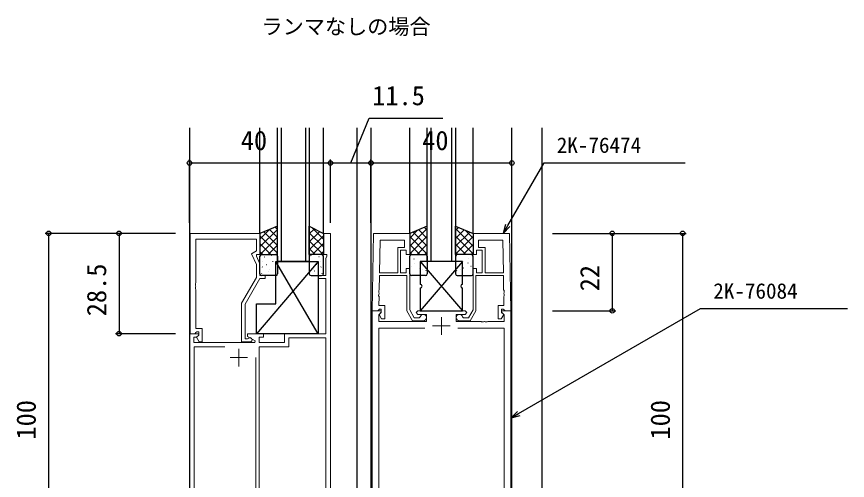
# Model space of a CAD drawing. Units: millimetres, scale not verified. Extents: x -437 to 438, y -681 to 679.
# Drawn here: x -121.7 to 114.1, y 166.3 to 298 of the extents above; entities that cross this region are included whole.
import ezdxf
from ezdxf.enums import TextEntityAlignment as Align

# ---------------------------------------------------------------- set-up
doc = ezdxf.new("R2010")
doc.units = ezdxf.units.MM
doc.header["$LTSCALE"] = 4
for name, color, linetype in [('0-1_USER1', 3, 'Continuous'), ('0-3_YKK_12', 2, 'Continuous'), ('0-4_YKK_13', 4, 'Continuous'), ('0-6_YKK_D', 6, 'Continuous')]:
    doc.layers.add(name, color=color, linetype=linetype)
doc.layers.add('0-2_YKK_11', color=7, linetype='Continuous', lineweight=18)
doc.styles.add('ＭＳ ゴシック', font='')
doc.styles.get('ＭＳ ゴシック').set_extended_font_data('MS Gothic')

msp = doc.modelspace()

# ---------------------------------------------------------------- linework, layer by layer
at = {"layer": '0-2_YKK_11'}
for p, q in [((-18.569, 234.498), (-18.731, 225.228)), ((16.269, 234.498), (16.431, 225.228)), ((-33.95, 206.728), (-33.95, 159.628))]:
    msp.add_line(p, q, dxfattribs=at)
at = {"layer": '0-2_YKK_11', "color": 2}
for p, q in [((-1.15, 207.628), (-1.15, 212.628)), ((1.35, 210.128), (-3.65, 210.128)), ((-58.65, 198.628), (-58.65, 203.628)), ((-56.15, 201.128), (-61.15, 201.128))]:
    msp.add_line(p, q, dxfattribs=at)
at = {"layer": '0-2_YKK_11'}
for points in [[(-72.45, 236.428), (-72.45, 207.928), (-71.12, 207.928), (-70.82, 208.228), (-70.62, 208.428), (-70.05, 208.428), (-70.05, 207.502), (-70.624, 206.928), (-69.873, 205.628), (-69.05, 205.628), (-69.05, 209.428), (-70.82, 209.428), (-70.82, 220.47), (-70.94, 220.653), (-70.94, 221.203), (-70.82, 221.386), (-70.82, 221.47), (-70.94, 221.653), (-70.94, 222.203), (-70.82, 222.386), (-70.82, 234.798), (-53.65, 234.798), (-53.65, 231.428), (-55.07, 230.608), (-53.65, 227.562), (-53.65, 223.896), (-57.85, 216.621), (-57.85, 205.628), (-55.45, 205.628)], [(-55.949, 206.561), (-56.198, 206.428), (-56.85, 206.428), (-56.85, 216.353), (-52.65, 223.628), (-51.15, 223.628), (-51.15, 224.428), (-52.65, 224.428), (-52.65, 227.784), (-53.65, 229.928), (-53.65, 230.428), (-52.65, 230.428), (-52.65, 236.428), (-72.45, 236.428)], [(-33.95, 207.928), (-33.95, 223.628), (-36.15, 223.628), (-36.15, 224.428), (-33.95, 224.428), (-33.95, 229.285), (-33.65, 229.928), (-33.65, 230.428), (-34.65, 230.428), (-34.65, 236.428), (-32.65, 236.428)], [(-32.65, 236.428), (-32.65, 136.428)], [(-20.85, 214.428), (-20.466, 236.428), (-10.15, 236.428), (-10.15, 230.428), (-11.15, 230.428), (-11.15, 231.628), (-12.75, 231.628), (-12.75, 225.228), (-11.15, 225.228), (-11.15, 226.428), (-10.15, 226.428), (-10.15, 214.68), (-8.85, 212.428), (-7.433, 212.428), (-7.137, 212.678)], [(18.55, 214.428), (18.166, 236.428), (7.85, 236.428), (7.85, 230.428), (8.85, 230.428), (8.85, 231.628), (10.45, 231.628), (10.45, 225.228), (8.85, 225.228), (8.85, 226.428), (7.85, 226.428), (7.85, 214.68), (6.55, 212.428), (5.133, 212.428), (4.837, 212.678)], [(-6.25, 211.628), (-9.312, 211.628), (-10.95, 214.465), (-10.95, 224.428), (-18.745, 224.428), (-18.816, 220.386), (-18.939, 220.205), (-18.948, 219.655), (-18.832, 219.47), (-18.833, 219.386), (-18.956, 219.205), (-18.966, 218.655), (-18.849, 218.47), (-18.894, 215.928), (-17.25, 215.928), (-17.25, 212.128), (-18.15, 212.128), (-18.75, 213.167), (-18.75, 213.478), (-18.25, 213.978), (-18.25, 214.928), (-18.72, 214.928), (-18.92, 214.728), (-19.22, 214.428), (-20.85, 214.428)], [(3.95, 211.628), (7.012, 211.628), (8.65, 214.465), (8.65, 224.428), (16.445, 224.428), (16.516, 220.386), (16.639, 220.205), (16.648, 219.655), (16.532, 219.47), (16.533, 219.386), (16.656, 219.205), (16.666, 218.655), (16.549, 218.47), (16.594, 215.928), (14.95, 215.928), (14.95, 212.128), (15.85, 212.128), (16.45, 213.167), (16.45, 213.478), (15.95, 213.978), (15.95, 214.928), (16.42, 214.928), (16.62, 214.728), (16.92, 214.428), (18.55, 214.428)], [(-20.85, 214.428), (-20.85, 158.428)], [(3.05, 213.428), (5.55, 213.428), (6.05, 213.928), (5.55, 214.428), (-0.692, 214.428), (-0.875, 214.308), (-1.425, 214.308), (-1.608, 214.428), (-7.85, 214.428), (-8.35, 213.928), (-7.85, 213.428), (-5.35, 213.428), (-5.35, 211.428), (-18.92, 211.428), (-18.92, 213.334), (-18.214, 214.04), (-18.374, 214.428), (-20.85, 214.428)], [(18.55, 158.428), (18.55, 214.428), (16.074, 214.428), (15.914, 214.04), (16.62, 213.334), (16.62, 211.428), (12.008, 211.428), (11.825, 211.308), (11.275, 211.308), (11.092, 211.428), (11.008, 211.428), (10.825, 211.308), (10.275, 211.308), (10.092, 211.428), (3.05, 211.428), (3.05, 213.428)], [(-72.65, 136.428), (-72.65, 207.928), (-70.174, 207.928), (-70.014, 207.54), (-70.626, 206.928), (-71.45, 206.928), (-71.45, 205.428), (-54.106, 205.428), (-53.985, 205.878), (-56.15, 207.128), (-56.15, 207.928), (-51.65, 207.928), (-51.65, 206.928), (-52.85, 206.928), (-52.85, 205.428), (-45.65, 205.428), (-45.65, 207.928), (-33.95, 207.928)], [(-5.824, 209.498), (-18.92, 209.498), (-18.92, 163.358), (-5.824, 163.358)], [(3.524, 163.358), (16.62, 163.358), (16.62, 209.498), (3.524, 209.498), (16.62, 209.498)], [(-62.619, 137.628), (-71.35, 137.628), (-71.35, 204.228), (-62.619, 204.228), (-71.35, 204.228)], [(-53.85, 201.128), (-53.85, 145.339), (-55.073, 142.717)]]:
    msp.add_lwpolyline(points, dxfattribs=at)
for points in [[(-18.569, 234.498), (-18.731, 225.228), (-13.55, 225.228), (-13.55, 232.428), (-11.65, 232.428), (-11.65, 234.498)], [(16.269, 234.498), (16.431, 225.228), (11.25, 225.228), (11.25, 232.428), (9.35, 232.428), (9.35, 234.498)], [(-33.95, 206.728), (-44.45, 206.728), (-44.45, 204.228), (-52.85, 204.228), (-52.85, 159.628), (-33.95, 159.628)]]:
    msp.add_lwpolyline(points, close=True, dxfattribs=at)
for centre, radius, start, end in [((-6.25, 212.528), 0.9, 270, 170.40593), ((3.95, 212.528), 0.9, 9.59406, 270), ((-55.45, 206.228), 0.6, 270.00003, 146.25104)]:
    msp.add_arc(centre, radius, start, end, dxfattribs=at)
at = {"layer": '0-3_YKK_12'}
for p, q in [((-72.65, 266.428), (-72.65, 106.428)), ((-52.65, 236.428), (-52.65, 266.428)), ((-47.651, 228.428), (-47.651, 266.428)), ((-46.651, 266.428), (-46.651, 228.428)), ((-39.651, 228.428), (-39.651, 266.428)), ((-34.65, 236.428), (-34.65, 266.428)), ((-25.15, 266.428), (-25.15, 106.428)), ((-21.15, 266.428), (-21.15, 106.428)), ((-10.149, 236.428), (-10.149, 266.428)), ((-5.15, 228.428), (-5.15, 266.428)), ((-4.15, 266.428), (-4.15, 228.428)), ((1.85, 228.428), (1.85, 266.428)), ((7.851, 236.428), (7.851, 266.428)), ((18.85, 106.428), (18.85, 266.428)), ((27.35, 266.428), (27.35, 106.428))]:
    msp.add_line(p, q, dxfattribs=at)
for points in [[(-38.651, 266.428), (-38.651, 228.428), (-47.651, 228.428)], [(2.85, 266.428), (2.85, 228.428), (-5.15, 228.428)]]:
    msp.add_lwpolyline(points, dxfattribs=at)
at = {"layer": '0-4_YKK_13'}
for p, q in [((-47.65, 237.575), (-52.65, 232.575)), ((-49.97, 237.5), (-52.65, 234.82)), ((-51.522, 236.879), (-47.65, 233.007)), ((-49.918, 237.521), (-47.65, 235.252)), ((-48.315, 238.162), (-47.65, 237.498)), ((-37.2, 237.703), (-38.65, 236.252)), ((-35.703, 236.954), (-38.65, 234.007)), ((-38.65, 236.575), (-34.65, 232.575)), ((-37.866, 238.036), (-34.65, 234.82)), ((-10.15, 232.839), (-5.15, 237.839)), ((-10.15, 235.084), (-7.91, 237.324)), ((-5.15, 232.762), (-9.197, 236.809)), ((-5.15, 235.007), (-7.594, 237.451)), ((-5.15, 237.252), (-5.99, 238.092)), ((2.85, 237.252), (3.69, 238.092)), ((7.85, 232.839), (2.85, 237.839)), ((2.85, 235.007), (5.294, 237.451)), ((2.85, 232.762), (6.897, 236.809)), ((7.85, 235.084), (5.61, 237.324)), ((-52.65, 235.762), (-47.65, 230.762)), ((-52.65, 233.517), (-49.561, 230.428)), ((-47.65, 235.33), (-52.552, 230.428)), ((-34.65, 235.762), (-38.65, 231.762)), ((-38.65, 234.33), (-34.748, 230.428)), ((-34.65, 233.517), (-37.739, 230.428)), ((-10.15, 230.594), (-5.15, 235.594)), ((-5.15, 230.517), (-10.15, 235.517)), ((7.85, 230.594), (2.85, 235.594)), ((2.85, 230.517), (7.85, 235.517)), ((-52.65, 231.272), (-51.806, 230.428)), ((-47.65, 233.085), (-50.307, 230.428)), ((-38.65, 232.085), (-36.993, 230.428)), ((-34.65, 231.272), (-35.494, 230.428)), ((-7.306, 230.428), (-10.15, 233.272)), ((-8.071, 230.428), (-5.15, 233.349)), ((5.771, 230.428), (2.85, 233.349)), ((5.006, 230.428), (7.85, 233.272)), ((-52.65, 224.928), (-52.65, 229.928)), ((-52.15, 230.428), (-48.15, 230.428)), ((-51.415, 229.807), (-51.372, 229.783)), ((-50.023, 230.333), (-50.016, 230.326)), ((-49.339, 230.24), (-49.295, 230.216)), ((-47.65, 230.84), (-48.062, 230.428)), ((-47.65, 229.928), (-47.65, 224.928)), ((-38.65, 229.928), (-38.65, 224.928)), ((-35.15, 230.428), (-38.15, 230.428)), ((-37.961, 230.24), (-38.005, 230.216)), ((-37.277, 230.333), (-37.284, 230.326)), ((-35.885, 229.807), (-35.928, 229.783)), ((-34.65, 224.928), (-34.65, 229.928)), ((-9.551, 230.428), (-10.15, 231.027)), ((-10.15, 224.928), (-10.15, 229.928)), ((-9.65, 230.428), (-5.65, 230.428)), ((-8.941, 229.186), (-8.897, 229.21)), ((-6.495, 230.387), (-6.489, 230.394)), ((-5.826, 230.428), (-5.15, 231.104)), ((-5.15, 229.928), (-5.15, 224.928)), ((3.526, 230.428), (2.85, 231.104)), ((2.85, 229.928), (2.85, 224.928)), ((7.35, 230.428), (3.35, 230.428)), ((4.195, 230.387), (4.189, 230.394)), ((6.641, 229.186), (6.597, 229.21)), ((7.251, 230.428), (7.85, 231.027)), ((7.85, 224.928), (7.85, 229.928)), ((-36.15, 228.425), (-53.65, 207.927)), ((-52.014, 226.936), (-51.967, 226.848)), ((-51.842, 228.351), (-51.835, 228.343)), ((-50.772, 227.616), (-50.728, 227.592)), ((-49.124, 228.461), (-49.078, 228.373)), ((-48.748, 228.35), (-48.704, 228.326)), ((-36.15, 207.927), (-48.15, 228.425)), ((-48.081, 228.166), (-48.075, 228.158)), ((-38.552, 228.35), (-38.596, 228.326)), ((-38.176, 228.461), (-38.222, 228.373)), ((-36.528, 227.616), (-36.572, 227.592)), ((-35.458, 228.351), (-35.465, 228.343)), ((-35.286, 226.936), (-35.333, 226.848)), ((-9.584, 226.995), (-9.54, 227.019)), ((-8.704, 227.921), (-8.697, 227.928)), ((-7.507, 226.562), (-7.463, 226.586)), ((4.85, 228.428), (-7.15, 214.428)), ((-7.15, 228.428), (4.85, 214.428)), ((-6.916, 228.452), (-6.872, 228.476)), ((-6.483, 228.396), (-6.436, 228.485)), ((4.183, 228.396), (4.136, 228.485)), ((4.616, 228.452), (4.572, 228.476)), ((5.207, 226.562), (5.163, 226.586)), ((6.404, 227.921), (6.397, 227.928)), ((7.284, 226.995), (7.24, 227.019)), ((-52.206, 224.992), (-52.162, 224.968)), ((-48.15, 224.428), (-52.15, 224.428)), ((-50.181, 225.726), (-50.137, 225.702)), ((-49.867, 226.146), (-49.861, 226.138)), ((-48.105, 226.158), (-48.061, 226.134)), ((-38.15, 224.428), (-35.15, 224.428)), ((-37.433, 226.146), (-37.439, 226.138)), ((-37.119, 225.726), (-37.163, 225.702)), ((-35.094, 224.992), (-35.138, 224.968)), ((-10.15, 225.118), (-10.131, 225.129)), ((-5.65, 224.428), (-9.65, 224.428)), ((-6.651, 226.199), (-6.644, 226.206)), ((-5.482, 225.828), (-5.438, 225.852)), ((3.182, 225.828), (3.138, 225.852)), ((3.35, 224.428), (7.35, 224.428)), ((4.351, 226.199), (4.344, 226.206)), ((7.85, 225.118), (7.831, 225.129)), ((-7.15, 220.928), (-7.15, 214.428))]:
    msp.add_line(p, q, dxfattribs=at)
for points in [[(-47.65, 238.428), (-52.65, 236.428), (-52.65, 230.428), (-47.65, 230.428)], [(-38.65, 238.428), (-34.65, 236.428), (-34.65, 230.428), (-38.65, 230.428)], [(-5.15, 238.428), (-10.15, 236.428), (-10.15, 230.428), (-5.15, 230.428)], [(2.85, 238.428), (7.85, 236.428), (7.85, 230.428), (2.85, 230.428)], [(-48.15, 228.425), (-36.15, 228.425), (-36.15, 207.927), (-53.65, 207.927), (-53.65, 216.427), (-48.15, 216.427)]]:
    msp.add_lwpolyline(points, close=True, dxfattribs=at)
for points in [[(4.85, 221.928), (4.85, 228.428), (-7.15, 228.428), (-7.15, 221.928)], [(-7.15, 214.428), (4.85, 214.428), (4.85, 220.928)]]:
    msp.add_lwpolyline(points, dxfattribs=at)
for centre, start, end in [((-52.15, 229.928), 90, 180), ((-48.15, 229.928), 0, 90), ((-38.15, 229.928), 90, 180), ((-35.15, 229.928), 360, 90), ((-9.65, 229.928), 90, 180), ((-5.65, 229.928), 360, 90), ((3.35, 229.928), 90, 180), ((7.35, 229.928), 360, 90), ((-52.15, 224.928), 180, 270), ((-48.15, 224.928), 270, 0), ((-38.15, 224.928), 180, 270), ((-35.15, 224.928), 270, 0), ((-9.65, 224.928), 180, 270), ((-5.65, 224.928), 270, 360), ((3.35, 224.928), 180, 270), ((7.35, 224.928), 270, 360), ((-7.15, 221.428), 270, 90), ((4.85, 221.428), 90, 270)]:
    msp.add_arc(centre, 0.5, start, end, dxfattribs=at)
at = {"layer": '0-6_YKK_D'}
for p, q in [((-72.65, 239.428), (-72.65, 257.428)), ((-32.65, 239.428), (-32.65, 257.428)), ((-32.65, 239.428), (-32.65, 257.428)), ((-21.15, 249.17), (-21.15, 257.428)), ((-21.15, 239.428), (-21.15, 257.428)), ((18.85, 249.17), (18.85, 257.428)), ((-72.65, 256.428), (-32.65, 256.428)), ((-32.65, 256.428), (-21.15, 256.428)), ((-21.15, 256.428), (18.85, 256.428)), ((-76.65, 236.428), (-113.65, 236.428)), ((-112.65, 236.428), (-112.65, 136.428)), ((-76.65, 236.428), (-93.65, 236.428)), ((-92.65, 236.428), (-92.65, 207.928)), ((30.35, 236.428), (48.35, 236.428)), ((31.35, 236.428), (68.35, 236.428)), ((47.35, 236.428), (47.35, 214.428)), ((67.35, 136.428), (67.35, 236.428)), ((30.35, 214.428), (48.35, 214.428)), ((-76.65, 207.928), (-93.65, 207.928))]:
    msp.add_line(p, q, dxfattribs=at)
for points in [[(-26.9, 256.428), (-21.648, 269.172), (-0.773, 269.172)], [(16.445, 236.477), (17.72, 238.685), (27.992, 256.477), (68.071, 256.477)], [(18.312, 238.343), (16.445, 236.477), (17.129, 239.027)], [(18.55, 183.949), (20.758, 185.224), (72.422, 215.052), (114.091, 215.052)], [(21.1, 184.632), (18.55, 183.949), (20.417, 185.816)]]:
    msp.add_lwpolyline(points, dxfattribs=at)
for centre in [(-72.65, 256.428), (-32.65, 256.428), (-32.65, 256.428), (-21.15, 256.428), (-21.15, 256.428), (18.85, 256.428), (-112.65, 236.428), (-92.65, 236.428), (47.35, 236.428), (67.35, 236.428), (47.35, 214.428), (-92.65, 207.928)]:
    msp.add_circle(centre, 0.637, dxfattribs=at)

# ---------------------------------------------------------------- texts
at = {"layer": '0-1_USER1', "style": 'ＭＳ ゴシック'}
msp.add_text('ランマなしの場合', height=4.399, dxfattribs=at).set_placement((-52.217, 291.652), align=Align.BOTTOM_LEFT)
at = {"layer": '0-6_YKK_D', "style": 'ＭＳ ゴシック'}
for s, height, p in [('11.5', 5.499, (-20.798, 271.172)), ('40', 5.499, (-58.105, 258.428)), ('40', 5.499, (-6.605, 258.428)), ('2K-76474', 4.399, (31.599, 257.977)), ('2K-76084', 4.399, (76.029, 216.552))]:
    msp.add_text(s, height=height, dxfattribs=at).set_placement(p, align=Align.BOTTOM_LEFT)
for s, p in [('28.5', (-94.65, 212.888)), ('22', (45.35, 219.973)), ('100', (-114.65, 177.863)), ('100', (65.35, 177.863))]:
    msp.add_text(s, height=5.499, rotation=90, dxfattribs=at).set_placement(p, align=Align.BOTTOM_LEFT)

doc.saveas('drawing.dxf')
